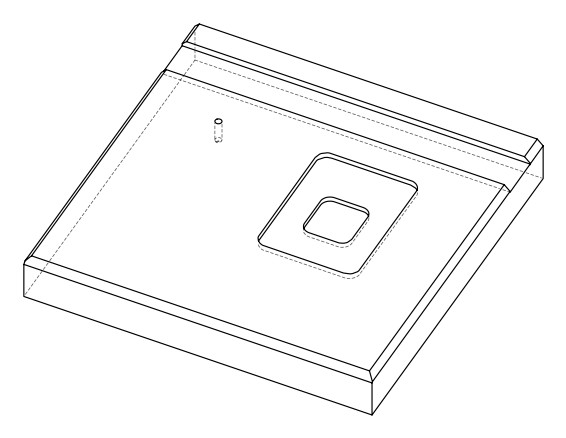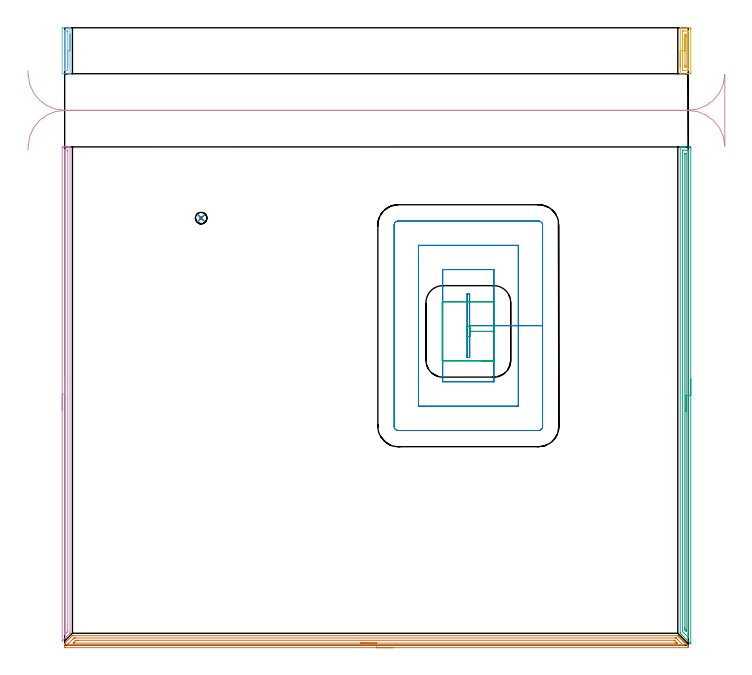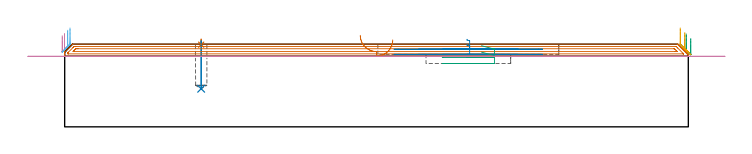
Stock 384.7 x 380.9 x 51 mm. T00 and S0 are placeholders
(PLAN: 10 operations, 4 tool changes, 30.9 min)
(1 SPOT_DRILL | STEP1POCKET | NXT0321_9005460120000 | 0.03 min | 0 mm3)
(2 DRILL_BLIND_HOLE_INTO_CENTER | STEP1POCKET | UGT0301_191 | 0.12 min | 1025 mm3)
(3 AREA_MILL | FG_CHAMFER_SURFACE | UGT0205_001 | 7.45 min | 6568 mm3)
(4 AREA_MILL_1 | FG_CHAMFER_SURFACE_1 | UGT0205_001 | 5.02 min | 3582 mm3)
(5 AREA_MILL_2 | FG_CHAMFER_SURFACE_2 | UGT0205_001 | 0.85 min | 677 mm3)
(6 AREA_MILL_3 | FG_CHAMFER_SURFACE_3 | UGT0205_001 | 0.63 min | 366 mm3)
(7 AREA_MILL_4 | FG_CHAMFER_SURFACE_4 | UGT0205_001 | 9.33 min | 10374 mm3)
(8 MILL_RECTANGULAR_POCKET | POCKET_RECTANGULAR_STRAIGHT | UGT0201_104 | Follow Part, ap 5, ae 75% | 4.55 min | 104071 mm3)
(9 MILL_RECTANGULAR_POCKET_1 | POCKET_RECTANGULAR_STRAIGHT_1 | UGT0201_104 | Follow Part, ap 5, ae 75% | 1.02 min | 15958 mm3)
(10 MILL_RECTANGULAR_SLOT | SLOT_RECTANGULAR | UGT0201_009 | Follow Part, ap 11.25, ae 75% | 1.93 min | 129897 mm3)
(TOOL NXT0321_9005460120000 | NC Spot Drill, 142deg, 12mm, Carbide, Uncoated | D12 PA142 FL30 Z2)
(TOOL UGT0301_191 | Twist Drill 7.1 mm | D7.1 PA118 FL66 Z2)
(TOOL UGT0205_001 | Chamfer Mill 20 x 3 x 45 deg. | D20 FL50 Z2)
(TOOL UGT0201_104 | End Mill 20 mm | D20 FL22 Z2)
(TOOL UGT0201_009 | End Mill 45 mm | D45 FL63 Z6)
(OP 1 SPOT_DRILL)
G17 G21 G94 G90
T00 M6
G54
G17 G0 G90 X84.2 Y263.5 S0 M3
G43 Z61. H0
G94 G81 G98 Z50.694 F250. R54.
G80
M5
M2
(OP 2 DRILL_BLIND_HOLE_INTO_CENTER)
G17 G21 G94 G90
T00 M6
G54
G17 G0 G90 X84.2 Y263.5 S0 M3
G43 Z61. H0
G94 G81 G98 Z23.5 F250. R53.
G80
M5
M2
(OP 3 AREA_MILL)
G17 G21 G94 G90
T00 M6
G54
G17 G0 G90 X386.2 Y164.15 S1061 M3
G43 Z61. H0
Z54.5
G94 G1 Y164.112 Z53.628 F250.
Y163.998 Z52.764
Y163.809 Z51.912
Y163.547 Z51.08
Y163.213 Z50.274
Y162.81 Z49.5
Y162.342 Z48.764
Y161.81 Z48.072
Y161.221 Z47.429
Y160.578 Z46.84
Y159.886 Z46.308
Y159.15 Z45.84
Y158.376 Z45.437
Y157.57 Z45.103
Y156.738 Z44.841
Y155.886 Z44.652
Y155.022 Z44.538
Y154.15 Z44.5
Y1.033
X386.196 Y0.913 Z44.502
X386.195 Y0.912 Z44.503
X386.186 Y0.913 Z44.512
X385.71 Y1.39 Z44.989
X385.294 Y1.806 Z45.405
X380.138 Y6.961 Z50.56
X379.831 Y7.268 Z50.865
X379.705 Y7.397 Z50.991
X379.7 Y7.757 Z51.
Y307.238
X379.703 Y307.39 Z50.988
X379.746 Y307.393 Z50.945
X380.119 Y307.4 Z50.58
X380.523 Z50.176
X381.169 Z49.526
X382.382 Z48.315
X382.947 Z47.747
X385.338 Z45.359
X385.622 Y307.398 Z45.075
X386.191 Y307.393 Z44.505
X386.193 Y307.365 Z44.503
X386.199 Y306.792 Z44.501
X386.2 Y306.212 Z44.5
Y154.15
X384.786 Z45.914
Y4.969
X384.784 Y4.859 Z45.916
X384.782 Y4.787 Z45.918
X384.78 Y4.774 Z45.92
X384.769 Y4.783 Z45.931
X384.731 Y4.819 Z45.969
X381.793 Y7.757 Z48.907
X381.169 Y8.384 Z49.531
X381.138 Y8.419 Z49.562
X381.125 Y8.436 Z49.575
X381.121 Y8.486 Z49.579
X381.116 Y8.595 Z49.584
X381.115 Y8.649 Z49.585
X381.114 Y305.061 Z49.586
X381.115 Y305.116 Z49.585
X381.119 Y305.226 Z49.581
X381.127 Y305.39 Z49.573
X381.169 Y305.392 Z49.531
X381.668 Y305.399 Z49.032
X383.841 Z46.859
X384.341 Y305.397 Z46.359
X384.731 Y305.39 Z45.969
X384.779 Y305.382 Z45.921
X384.786 Y305.007 Z45.914
Y154.15
X383.372 Z47.328
X383.371 Y9.542 Z47.329
X383.37 Y9.121 Z47.33
X383.367 Y8.649 Z47.333
X383.366 Y8.646 Z47.334
X383.354 Y8.649 Z47.346
X382.95 Y9.052 Z47.75
X382.706 Y9.3 Z47.994
X382.585 Y9.426 Z48.115
X382.535 Y9.486 Z48.165
X382.534 Y9.542 Z48.166
X382.53 Y9.963 Z48.17
X382.529 Y10.435 Z48.171
X382.528 Y10.857 Z48.172
X382.529 Y302.751 Z48.171
X382.531 Y303.221 Z48.169
X382.533 Y303.327 Z48.167
X382.535 Y303.375 Z48.165
X382.546 Y303.39 Z48.154
X382.594 Y303.393 Z48.106
X382.773 Y303.399 Z47.927
X382.95 Y303.4 Z47.75
X383.128 Y303.399 Z47.572
X383.247 Y303.398 Z47.453
X383.342 Y303.393 Z47.358
X383.366 Y303.39 Z47.334
X383.368 Y303.385 Z47.332
X383.37 Y303.362 Z47.33
X383.371 Y303.221 Z47.329
X383.372 Y154.15 Z47.328
Y153.278 Z47.367
Y152.414 Z47.48
Y151.562 Z47.669
Y150.73 Z47.932
Y149.924 Z48.265
Y149.15 Z48.668
Y148.414 Z49.137
Y147.722 Z49.668
Y147.079 Z50.257
Y146.49 Z50.901
Y145.958 Z51.593
Y145.49 Z52.328
Y145.087 Z53.102
Y144.753 Z53.908
Y144.491 Z54.74
Y144.302 Z55.592
Y144.188 Z56.457
Y144.15 Z57.328
G0 Z61.
M5
M2
(OP 4 AREA_MILL_1)
G17 G21 G94 G90
T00 M6
G54
G17 G0 G90 X-1.5 Y145. S1061 M3
G43 Z61. H0
Z56.2
G94 G1 Y145.038 Z55.328 F250.
Y145.152 Z54.463
Y145.341 Z53.612
Y145.603 Z52.78
Y145.937 Z51.974
Y146.34 Z51.2
Y146.808 Z50.464
Y147.34 Z49.772
Y147.929 Z49.129
Y148.572 Z48.54
Y149.264 Z48.008
Y150. Z47.54
Y150.774 Z47.137
Y151.58 Z46.803
Y152.412 Z46.541
Y153.264 Z46.352
Y154.128 Z46.238
Y155. Z46.2
Y306.509
X-1.498 Y306.789 Z46.202
X-1.491 Y307.393 Z46.205
X-0.886 Y307.4 Z46.809
X-0.605 Z47.091
X0.007 Z47.701
X0.57 Z48.267
X0.9 Z48.596
X1.463 Z49.159
X1.793 Z49.488
X2.453 Z50.152
X2.847 Z50.546
X3.241 Y307.393 Z50.932
X3.297 Y307.39 Z50.988
X3.3 Y307.235 Z51.
Y7.676
X3.294 Y7.394 Z50.992
X3.175 Y7.275 Z50.874
X3.133 Y7.233 Z50.833
X-1.186 Y2.914 Z46.513
X-1.333 Y2.766 Z46.364
X-1.485 Y2.616 Z46.212
X-1.495 Y2.615 Z46.203
X-1.499 Y2.616 Z46.199
X-1.5 Y155. Z46.2
X-0.086 Z47.614
X-0.085 Y305.095 Z47.615
X-0.084 Y305.188 Z47.616
X-0.079 Y305.372 Z47.621
X-0.074 Y305.392 Z47.626
X-0.067 Y305.394 Z47.633
X-0.043 Y305.398 Z47.657
X0.007 Y305.399 Z47.707
X1.396 Y305.4 Z49.096
X1.793 Y305.396 Z49.493
X1.849 Y305.394 Z49.549
X1.878 Y305.391 Z49.578
X1.881 Y305.281 Z49.581
X1.884 Y305.096 Z49.584
X1.885 Y305.003 Z49.585
X1.886 Y304.91 Z49.586
Y9.369
X1.884 Y8.569 Z49.584
X1.882 Y8.48 Z49.582
X1.879 Y8.449 Z49.579
X1.863 Y8.425 Z49.563
X1.793 Y8.349 Z49.493
X1.459 Y8.01 Z49.159
X0.007 Y6.557 Z47.707
X-0.032 Y6.521 Z47.668
X-0.063 Y6.494 Z47.637
X-0.076 Y6.484 Z47.624
X-0.079 Y6.506 Z47.621
X-0.084 Y6.69 Z47.616
X-0.085 Y6.783 Z47.615
X-0.086 Y155. Z47.614
Y155.872 Z47.652
Y156.736 Z47.766
Y157.588 Z47.955
Y158.42 Z48.217
Y159.226 Z48.551
Y160. Z48.954
Y160.736 Z49.423
Y161.428 Z49.954
Y162.071 Z50.543
Y162.66 Z51.186
Y163.192 Z51.878
Y163.66 Z52.614
Y164.063 Z53.388
Y164.397 Z54.194
Y164.659 Z55.026
Y164.848 Z55.878
Y164.962 Z56.743
Y165. Z57.614
G0 Z61.
M5
M2
(OP 5 AREA_MILL_2)
G17 G21 G94 G90
T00 M6
G54
G17 G0 G90 X379.7 Y356.7 S1061 M3
G43 Z61. H0
G94 G1 Y356.738 Z60.128 F250.
Y356.852 Z59.263
Y357.041 Z58.412
Y357.303 Z57.58
Y357.637 Z56.774
Y358.04 Z56.
Y358.509 Z55.264
Y359.04 Z54.572
Y359.629 Z53.929
Y360.272 Z53.34
Y360.964 Z52.808
Y361.7 Z52.34
Y362.474 Z51.937
Y363.28 Z51.603
Y364.112 Z51.341
Y364.964 Z51.152
Y365.828 Z51.038
Y366.7 Z51.
Y380.85
X379.705 Y380.891 Z50.991
X379.713 Y380.894 Z50.982
X379.831 Y380.9 Z50.867
X383.941 Z46.757
X384.731 Z45.962
X386.115 Y380.898 Z44.58
X386.19 Y380.894 Z44.504
X386.197 Y380.408 Z44.503
X386.2 Y379.833 Z44.5
Y353.302
X386.198 Y352.992 Z44.502
X386.19 Y352.506 Z44.505
X386.115 Y352.502 Z44.58
X385.622 Y352.5 Z45.073
X385.227 Z45.468
X384.731 Z45.962
X383.941 Z46.757
X383.841 Z46.858
X379.83 Z50.868
X379.713 Y352.506 Z50.982
X379.705 Y352.509 Z50.991
X379.7 Y352.55 Z51.
Y366.7
X381.114 Z49.586
X381.115 Y378.693 Z49.585
X381.116 Y378.748 Z49.584
X381.121 Y378.855 Z49.579
X381.126 Y378.892 Z49.574
X381.137 Y378.894 Z49.563
X381.169 Y378.896 Z49.531
X381.797 Y378.9 Z48.903
X382.059 Z48.641
X383.578 Z47.122
X384.469 Z46.231
X384.731 Y378.897 Z45.969
X384.768 Y378.894 Z45.932
X384.774 Y378.892 Z45.926
X384.779 Y378.873 Z45.921
X384.782 Y378.802 Z45.918
X384.785 Y378.693 Z45.915
X384.786 Y378.639 Z45.914
X384.785 Y354.707 Z45.915
X384.784 Y354.652 Z45.916
X384.779 Y354.545 Z45.921
X384.774 Y354.509 Z45.926
X384.763 Y354.506 Z45.937
X384.731 Y354.504 Z45.969
X384.103 Y354.5 Z46.597
X383.841 Z46.859
X382.322 Z48.378
X381.431 Z49.269
X381.169 Y354.503 Z49.531
X381.132 Y354.506 Z49.568
X381.126 Y354.508 Z49.574
X381.121 Y354.528 Z49.579
X381.118 Y354.598 Z49.582
X381.115 Y354.707 Z49.585
X381.114 Y354.761 Z49.586
Y366.7
X382.528 Z48.172
X382.529 Y375.986 Z48.171
X382.53 Y376.403 Z48.17
X382.535 Y376.87 Z48.165
X382.921 Y376.899 Z47.779
X382.95 Y376.898 Z47.75
X383.365 Y376.87 Z47.335
X383.37 Y376.453 Z47.33
X383.371 Y375.986 Z47.329
X383.372 Y375.567 Z47.328
X383.371 Y357.414 Z47.329
X383.37 Y356.997 Z47.33
X383.364 Y356.53 Z47.336
X382.979 Y356.501 Z47.721
X382.95 Y356.502 Z47.75
X382.535 Y356.53 Z48.165
X382.53 Y356.947 Z48.17
X382.529 Y357.414 Z48.171
X382.528 Y357.833 Z48.172
Y366.7
Y367.572 Z48.21
Y368.437 Z48.324
Y369.288 Z48.512
Y370.12 Z48.775
Y370.926 Z49.109
Y371.7 Z49.511
Y372.436 Z49.98
Y373.128 Z50.511
Y373.771 Z51.101
Y374.36 Z51.744
Y374.892 Z52.436
Y375.36 Z53.172
Y375.763 Z53.945
Y376.097 Z54.751
Y376.359 Z55.583
Y376.548 Z56.435
Y376.662 Z57.3
Y376.7 Z58.172
G0 Z61.
M5
M2
(OP 6 AREA_MILL_3)
G17 G21 G94 G90
T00 M6
G54
G17 G0 G90 X3.3 Y376.7 S1061 M3
G43 Z61. H0
G94 G1 Y376.662 Z60.128 F250.
Y376.548 Z59.263
Y376.359 Z58.412
Y376.097 Z57.58
Y375.763 Z56.774
Y375.36 Z56.
Y374.892 Z55.264
Y374.36 Z54.572
Y373.771 Z53.929
Y373.128 Z53.339
Y372.436 Z52.808
Y371.7 Z52.34
Y370.926 Z51.937
Y370.12 Z51.603
Y369.288 Z51.341
Y368.437 Z51.152
Y367.572 Z51.038
Y366.7 Z51.
Y352.55
X3.295 Y352.51 Z50.991
X3.283 Y352.506 Z50.979
X3.161 Y352.5 Z50.859
X-1.146 Z46.552
X-1.491 Y352.51 Z46.205
X-1.5 Y352.775 Z46.199
Y380.408 Z46.2
X-1.498 Y380.547 Z46.202
X-1.491 Y380.899 Z46.205
X-0.987 Y380.9 Z46.711
X-0.886 Z46.812
X3.161 Z50.86
X3.283 Y380.894 Z50.979
X3.295 Y380.89 Z50.991
X3.3 Y380.85 Z51.
Y366.7
X1.886 Z49.586
X1.885 Y354.67 Z49.585
X1.882 Y354.578 Z49.582
X1.879 Y354.523 Z49.579
X1.857 Y354.51 Z49.557
X1.793 Y354.507 Z49.493
X1.163 Y354.5 Z48.863
X0.9 Z48.6
X0.269 Y354.501 Z47.969
X0.007 Y354.507 Z47.707
X-0.074 Y354.51 Z47.626
X-0.082 Y354.67 Z47.618
X-0.085 Y354.761 Z47.615
Y354.853
X-0.086 Y355.645 Z47.614
X-0.085 Y378.73 Z47.615
X-0.082 Y378.822 Z47.618
X-0.079 Y378.877 Z47.621
X-0.057 Y378.89 Z47.643
X0.007 Y378.893 Z47.707
X0.637 Y378.9 Z48.337
X0.9 Z48.6
X1.531 Y378.899 Z49.231
X1.793 Y378.893 Z49.493
X1.874 Y378.89 Z49.574
X1.882 Y378.73 Z49.582
X1.884 Y378.639 Z49.584
X1.885 Y378.548 Z49.585
X1.886 Y377.755 Z49.586
Y366.7
Y365.828 Z49.624
Y364.964 Z49.738
Y364.112 Z49.926
Y363.28 Z50.189
Y362.474 Z50.523
Y361.7 Z50.925
Y360.964 Z51.394
Y360.272 Z51.925
Y359.629 Z52.515
Y359.04 Z53.158
Y358.509 Z53.85
Y358.04 Z54.586
Y357.637 Z55.359
Y357.303 Z56.165
Y357.041 Z56.997
Y356.852 Z57.849
Y356.738 Z58.714
Y356.7 Z59.586
G0 Z61.
M5
M2
(OP 7 AREA_MILL_4)
G17 G21 G94 G90
T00 M6
G54
G17 G0 G90 X202.35 Y-1.5 S1061 M3
G43 Z61. H0
Z53.6
G94 G1 X202.312 Z52.729 F250.
X202.198 Z51.864
X202.009 Z51.012
X201.747 Z50.18
X201.413 Z49.374
X201.01 Z48.6
X200.542 Z47.864
X200.01 Z47.172
X199.421 Z46.529
X198.778 Z45.94
X198.086 Z45.409
X197.35 Z44.94
X196.576 Z44.537
X195.77 Z44.203
X194.938 Z43.941
X194.087 Z43.752
X193.222 Z43.638
X192.35 Z43.6
X0.625
X0.469 Y-1.498 Z43.602
X0.002 Y-1.491 Z43.605
X0. Y-1.271 Z43.825
Y-0.918 Z44.178
Y-0.381 Z44.715
Y-0.027 Z45.068
Y0.778 Z45.877
Y0.864 Z45.962
X0.001 Y1.09 Z46.188
X0.029 Y1.129 Z46.229
X4.671 Y5.771 Z50.87
X4.813 Y5.907 Z50.991
X5.09 Y5.9 Z51.
X377.822 Y5.899 Z50.999
X378.143 Y5.903 Z50.988
X378.198 Y5.897 Z50.981
X378.243 Y5.862 Z50.95
X378.301 Y5.802 Z50.896
X378.338 Y5.763 Z50.861
X378.712 Y5.389 Z50.486
X378.784 Y5.318 Z50.414
X378.853 Y5.248 Z50.347
X379.01 Y5.09 Z50.189
X379.081 Y5.021 Z50.117
X379.148 Y4.952 Z50.051
X379.308 Y4.792 Z49.891
X379.378 Y4.724 Z49.82
X379.444 Y4.656 Z49.755
X379.606 Y4.494 Z49.593
X379.675 Y4.427 Z49.523
X379.74 Y4.36 Z49.459
X379.904 Y4.196 Z49.295
X379.972 Y4.13 Z49.227
X380.036 Y4.064 Z49.163
X380.202 Y3.898 Z48.997
X380.269 Y3.833 Z48.93
X380.332 Y3.768 Z48.867
X380.5 Y3.6 Z48.7
X380.565 Y3.536 Z48.633
X380.628 Y3.472 Z48.571
X380.798 Y3.303 Z48.402
X380.862 Y3.239 Z48.336
X380.924 Y3.176 Z48.275
X381.096 Y3.005 Z48.104
X381.159 Y2.942 Z48.039
X381.22 Y2.881 Z47.98
X381.394 Y2.707 Z47.806
X381.456 Y2.645 Z47.742
X381.516 Y2.585 Z47.684
X381.692 Y2.409 Z47.508
X381.753 Y2.349 Z47.445
X381.812 Y2.289 Z47.388
X381.99 Y2.111 Z47.21
X382.05 Y2.052 Z47.148
X382.108 Y1.993 Z47.092
X382.288 Y1.813 Z46.912
X382.347 Y1.755 Z46.851
X382.404 Y1.697 Z46.796
X382.586 Y1.515 Z46.614
X382.644 Y1.458 Z46.554
X382.7 Y1.401 Z46.5
X382.884 Y1.217 Z46.316
X382.941 Y1.161 Z46.258
X382.996 Y1.105 Z46.204
X383.182 Y0.919 Z46.018
X383.238 Y0.864 Z45.961
X383.292 Y0.809 Z45.908
X383.479 Y0.621 Z45.72
X383.535 Y0.567 Z45.664
X383.588 Y0.513 Z45.612
X383.777 Y0.323 Z45.422
X383.832 Y0.27 Z45.367
X383.883 Y0.217 Z45.316
X384.075 Y0.025 Z45.124
X384.128 Y-0.027 Z45.07
X384.28 Y-0.18 Z44.92
X384.373 Y-0.273 Z44.827
X384.573 Y-0.472 Z44.626
X384.671 Y-0.573 Z44.525
X384.699 Y-0.609 Z44.487
X384.7 Y-0.918 Z44.18
Y-1.004 Z44.095
Y-1.491 Z43.605
X384.574 Y-1.5 Z43.6
X192.35
Y-0.086 Z45.014
X2.353 Y-0.085 Z45.015
X2.235 Y-0.083 Z45.017
X2.01 Y-0.079 Z45.021
X2.008 Y-0.027 Z45.073
X2.003 Y0.381 Z45.481
X2.01 Y0.623 Z45.723
X2.012 Y0.651 Z45.751
X2.03 Y0.673 Z45.773
X2.077 Y0.724 Z45.824
X2.214 Y0.864 Z45.964
X2.313 Y0.963 Z46.063
X5.094 Y3.744 Z48.844
X5.436 Y4.086 Z49.186
X5.78 Y4.427 Z49.527
X5.824 Y4.466 Z49.566
X5.839 Y4.478 Z49.578
X5.871 Y4.481 Z49.581
X5.93 Y4.484 Z49.584
X5.988 Y4.485 Z49.585
X6.823 Y4.486 Z49.586
X376.925 Y4.484 Z49.584
X376.982 Y4.483 Z49.583
X377.097 Y4.479 Z49.579
X377.163 Y4.476 Z49.576
X377.181 Y4.461 Z49.561
X377.22 Y4.427 Z49.527
X377.819 Y3.832 Z48.932
X378.114 Y3.536 Z48.636
X381.394 Y0.257 Z45.357
X381.677 Y-0.027 Z45.073
X381.717 Y-0.068 Z45.032
X381.726 Y-0.08 Z45.02
X381.708 Y-0.082 Z45.018
X381.63 Y-0.085 Z45.015
X381.512 Y-0.086 Z45.014
X381.453
X192.35
Y1.329 Z46.429
X5.988
X5.52 Y1.33 Z46.43
X5.365 Y1.332 Z46.432
X5.166 Y1.335 Z46.435
X5.33 Y1.519 Z46.619
X5.558 Y1.755 Z46.855
X5.771 Y1.971 Z47.071
X5.988 Y2.188 Z47.288
X6.217 Y2.417 Z47.517
X6.447 Y2.645 Z47.745
X6.667 Y2.859 Z47.959
X6.881 Y3.064 Z48.164
X7.351 Y3.069 Z48.169
X7.775 Y3.071 Z48.171
X8.242
X375.605 Y3.07 Z48.17
X376.031 Y3.068 Z48.168
X376.091 Y3.066 Z48.166
X376.124 Y3.063 Z48.163
X376.156 Y3.035 Z48.135
X376.29 Y2.906 Z48.006
X376.555 Y2.645 Z47.745
X376.925 Y2.276 Z47.376
X377.444 Y1.755 Z46.855
X377.819 Y1.375 Z46.475
X377.849 Y1.336 Z46.436
X377.819 Y1.334 Z46.434
X377.351 Y1.33 Z46.43
X376.925 Y1.329 Z46.429
X376.458
X192.35
X191.478 Z46.467
X190.614 Z46.58
X189.762 Z46.769
X188.93 Z47.032
X188.124 Z47.365
X187.35 Z47.768
X186.614 Z48.237
X185.922 Z48.768
X185.279 Z49.357
X184.69 Z50.001
X184.159 Z50.693
X183.69 Z51.429
X183.287 Z52.202
X182.953 Z53.008
X182.691 Z53.84
X182.502 Z54.692
X182.388 Z55.557
X182.35 Z56.429
G0 Z61.
M5
M2
(OP 8 MILL_RECTANGULAR_POCKET)
G17 G21 G94 G90
T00 M6
G54
G17 G0 G90 X248.2 Y179.252 S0 M3
G43 Z61. H0
Z54.
G94 G1 Y177.5 Z53.53 F250.
X249.8 Z53.102
Y197.1 Z47.85
Y216.7 F500.
X248.2
Y177.5
X249.8
Y197.1
X264.8
Y231.7
X233.2
Y162.5
X264.8
Y197.1
X279.8
Y246.7
X218.2
Y147.5
X279.8
Y197.1
X294.8
Y259.2
G3 X292.3 Y261.7 R2.5
G1 X205.7
G3 X203.2 Y259.2 R2.5
G1 Y135.
G3 X205.7 Y132.5 R2.5
G1 X292.3
G3 X294.8 Y135. R2.5
G1 Y197.1
Y198.1
G0 X248.2 Y179.252 Z50.85
G1 Y177.5 Z50.381 F250.
X249.8 Z49.952
Y197.1 Z44.7
Y216.7 F500.
X248.2
Y177.5
X249.8
Y197.1
X264.8
Y231.7
X233.2
Y162.5
X264.8
Y197.1
X279.8
Y246.7
X218.2
Y147.5
X279.8
Y197.1
X294.8
Y259.2
G3 X292.3 Y261.7 R2.5
G1 X205.7
G3 X203.2 Y259.2 R2.5
G1 Y135.
G3 X205.7 Y132.5 R2.5
G1 X292.3
G3 X294.8 Y135. R2.5
G1 Y197.1
Y198.1
G0 Z61.
M5
M2
(OP 9 MILL_RECTANGULAR_POCKET_1)
G17 G21 G94 G90
T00 M6
G54
G17 G0 G90 X257.132 Y175.4 S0 M3
G43 Z61. H0
Z50.033
G94 G1 X264.7 Z48.005 F250.
X264.763 Z47.988
X264.921 Y175.46 Z47.943
X265.04 Y175.579 Z47.898
X265.1 Y175.737 Z47.853
Y193.6 Z43.067
X250.1
Y196.8 F500.
X247.9
Y190.4
X250.1
Y193.6
X265.1
Y211.4
G3 X264.7 Y211.8 R0.4
G1 X233.3
G3 X232.9 Y211.4 R0.4
G1 Y175.8
G3 X233.3 Y175.4 R0.4
G1 X264.7
G3 X265.1 Y175.8 R0.4
G1 Y193.6
Y194.6
G0 X257.132 Y175.4 Z46.067
G1 X264.7 Z44.039 F250.
X264.763 Z44.022
X264.921 Y175.46 Z43.977
X265.04 Y175.579 Z43.932
X265.1 Y175.737 Z43.886
Y193.6 Z39.1
X250.1
Y196.8 F500.
X247.9
Y190.4
X250.1
Y193.6
X265.1
Y211.4
G3 X264.7 Y211.8 R0.4
G1 X233.3
G3 X232.9 Y211.4 R0.4
G1 Y175.8
G3 X233.3 Y175.4 R0.4
G1 X264.7
G3 X265.1 Y175.8 R0.4
G1 Y193.6
Y194.6
G0 Z61.
M5
M2
(OP 10 MILL_RECTANGULAR_SLOT)
G17 G21 G94 G90
T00 M6
G54
G17 G0 G90 X-22.625 Y305.565 S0 M3
G43 Z61. H0
Z43.5
G94 G1 X-22.47 Y308.561 F250.
G2 X0. Y329.9 R22.5 F500.
G1 X384.7
G2 X407.19 Y308.071 R22.5
G1 X407.2
Y351.829
X407.19
G2 X384.7 Y330. R22.5
G1 X0.
G2 X-22.47 Y351.339 R22.5
G1 X-22.625 Y354.335 F250.
G0 Z61.
M5
M2
